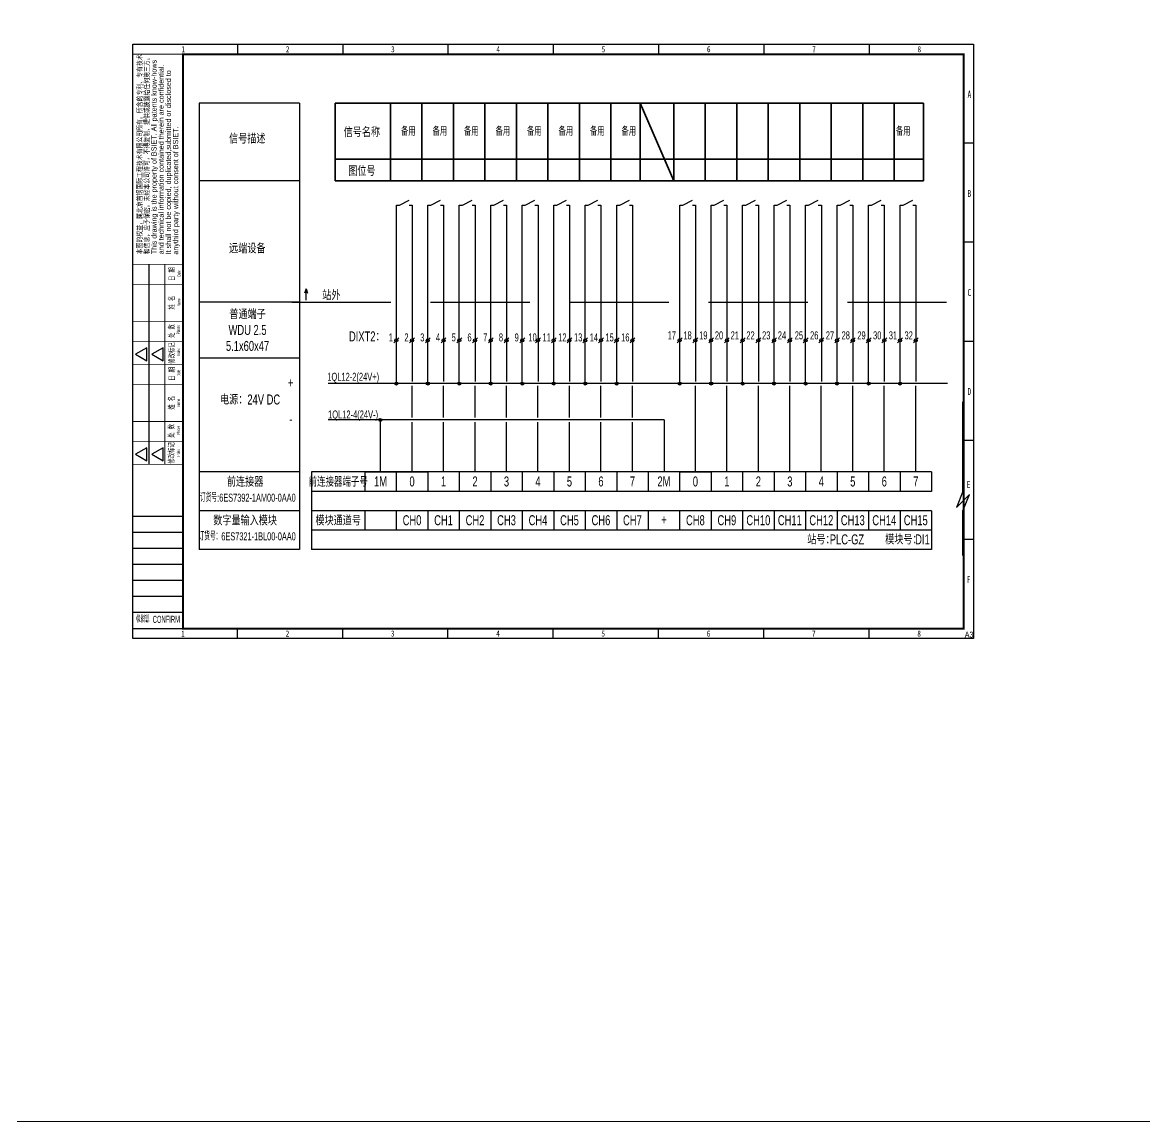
# Model space of a CAD drawing. Header units: millimetres. Extents: x 6333 to 49538, y -3842 to 24603.
# Drawn here: x 7608 to 8168, y -3842 to -3293 of the extents above; entities that cross this region are included whole.
import ezdxf
from ezdxf.enums import TextEntityAlignment as Align

# ---------------------------------------------------------------- set-up
doc = ezdxf.new("R2010")
doc.units = ezdxf.units.MM
doc.linetypes.add('DASHED', pattern=[0.75, 0.5, -0.25])
doc.linetypes.add('DGN Style 3', pattern=[69.413982, 49.581416, -19.832566])
for name, color, linetype, lineweight in [('000自动化文字', 7, 'Continuous', 25), ('000自动化暂时锁定', 7, 'Continuous', 35), ('图框', 7, 'Continuous', 13)]:
    doc.layers.add(name, color=color, linetype=linetype, lineweight=lineweight)
doc.layers.add('TK', color=7, linetype='Continuous')
doc.layers.add('模板-签名-公用', color=3, linetype='Continuous')
doc.styles.add('A字-H5', font='BSDI_XW.shx', dxfattribs={"width": 0.7, "height": 5, "bigfont": 'BSDI_HZ.shx'})
doc.styles.add('LZ-Roman', font='bsdi_xw.shx')
doc.styles.add('Style-Times New Roman', font='bsdi_xw.shx', dxfattribs={"bigfont": '@bsdi_hz.shx'})
doc.styles.add('Style-仿宋_GB2312', font='')
doc.styles.add('宋体', font='bsdi_xw.shx', dxfattribs={"width": 0.7, "height": 2.5, "bigfont": '@bsdi_hz.shx'})
doc.styles.add('宋体_1', font='bsdi_xw.shx', dxfattribs={"width": 0.7, "height": 2.386364, "bigfont": '@bsdi_hz.shx'})
doc.styles.add('首钢设计院H3.5', font='BSDI_XW.shx', dxfattribs={"width": 0.714286, "height": 3.5, "bigfont": 'BSDI_HZ.shx'})
doc.styles.add('首钢设计院H4', font='BSDI_XW.shx', dxfattribs={"width": 0.7, "height": 4, "bigfont": 'BSDI_HZ.shx'})
doc.styles.add('首钢设计院H5', font='BSDI_XW.shx', dxfattribs={"width": 0.7, "bigfont": 'BSDI_HZ.shx'})
doc.styles.get('Style-仿宋_GB2312').set_extended_font_data('仿宋_GB2312')

# ---------------------------------------------------------------- blocks, each defined once
blk = doc.blocks.new('BSIET_通用图框_A3_1')
at = {"const_width": 0.5}
blk.add_lwpolyline([(-404, 187), (-404, 87)], dxfattribs=at)
at = {"layer": '图框', "color": 7, "linetype": 'Continuous', "lineweight": 20}
blk.add_line((-420, 292), (-395, 292), dxfattribs=at)
blk.add_line((-420, 292), (-395, 292), dxfattribs=at)
blk.add_line((-420, 292), (-395, 292), dxfattribs=at)
blk.add_line((-420, 292), (-395, 292), dxfattribs=at)
at = {"layer": '图框', "color": 7, "linetype": 'Continuous', "lineweight": 25}
for p, q in [((-367.8, 297), (-367.8, 292)), ((-315.2, 297), (-315.2, 292)), ((-262.6, 297), (-262.6, 292)), ((-210, 297), (-210, 292)), ((-157.4, 297), (-157.4, 292)), ((-104.8, 297), (-104.8, 292)), ((-52.2, 297), (-52.2, 292)), ((0, 247.5), (-5, 247.5)), ((0, 198), (-5, 198)), ((-412, 187), (-412, 87)), ((0, 148.5), (-5, 148.5)), ((-413.03, 145.32), (-418.65, 142.07)), ((-418.65, 142.07), (-413.03, 138.82)), ((-413.03, 138.82), (-413.03, 145.32)), ((-404.96, 145.32), (-410.58, 142.07)), ((-410.58, 142.07), (-404.96, 138.82)), ((-404.96, 138.82), (-404.96, 145.32)), ((-413.03, 95.32), (-418.65, 92.07)), ((-413.03, 88.82), (-413.03, 95.32)), ((-404.96, 95.32), (-410.58, 92.07)), ((-404.96, 88.82), (-404.96, 95.32)), ((0, 99), (-5, 99)), ((-418.65, 92.07), (-413.03, 88.82)), ((-410.58, 92.07), (-404.96, 88.82)), ((0, 49.5), (-5, 49.5)), ((-367.8, 0), (-367.8, 5)), ((-315.2, 0), (-315.2, 5)), ((-262.6, 0), (-262.6, 5)), ((-210, 0), (-210, 5)), ((-157.4, 0), (-157.4, 5)), ((-104.8, 0), (-104.8, 5)), ((-52.2, 0), (-52.2, 5))]:
    blk.add_line(p, q, dxfattribs=at)
at = {"layer": '图框', "color": 7, "lineweight": 25}
for p, q in [((-420.12, 61.21), (-395.12, 61.21)), ((-420, 61.21), (-395, 61.21)), ((-420, 61.21), (-395, 61.21)), ((-420, 61.21), (-395, 61.21)), ((-420.02, 53.21), (-395.02, 53.21)), ((-420.02, 53.21), (-395.02, 53.21)), ((-420.02, 53.21), (-395.02, 53.21)), ((-420, 53.21), (-395, 53.21)), ((-420, 45.21), (-395, 45.21)), ((-420, 37.21), (-395, 37.21)), ((-420, 29.21), (-395, 29.21)), ((-420, 21.21), (-395, 21.21)), ((-420, 13.21), (-395, 13.21)), ((-420, 5), (-395, 5))]:
    blk.add_line(p, q, dxfattribs=at)
at = {"layer": '图框', "lineweight": 25}
blk.add_lwpolyline([(-420, 297), (0, 297), (0, 0), (-420, 0)], close=True, dxfattribs=at)
at = {"layer": '图框', "const_width": 1}
blk.add_lwpolyline([(-395, 292), (-5, 292), (-5, 5), (-395, 5)], close=True, dxfattribs=at)
at = {"layer": '图框', "const_width": 0.35}
for points in [[(-420, 187), (-395, 187)], [(-420, 177), (-395, 177)], [(-420, 158.45), (-395, 158.45)], [(-420, 148.35), (-395, 148.35)], [(-420, 137), (-395, 137)], [(-420, 127), (-395, 127)], [(-420, 108.45), (-395, 108.45)], [(-420, 98.35), (-395, 98.35)], [(-420, 87), (-395, 87)]]:
    blk.add_lwpolyline(points, dxfattribs=at)
at = {"layer": 'TK', "style": '宋体_1', "width": 0.7, "flags": 3}
for tag, p in [('LZCO_NGZBS-W50-H30-D10_T7', (-43.87, 279.75)), ('LZCO_NJN-W50-H30-D10_T7', (-42.73, 248.65))]:
    blk.add_attdef(tag, text='', height=3, dxfattribs=at).set_placement(p, align=Align.MIDDLE_CENTER)
at = {"layer": 'TK', "lineweight": 25, "style": '宋体', "width": 0.7, "flags": 3}
for tag, p in [('LZHQ_N会签6_T6_H6', (-407.25, 57.08)), ('LZHQ_N会签5_T6_H6', (-407.25, 49.08)), ('LZHQ_N会签4_T6_H6', (-407.25, 41.08)), ('LZHQ_N会签3_T6_H6', (-407.25, 33.08)), ('LZHQ_N会签2_T6_H6', (-407.25, 25.08)), ('LZHQ_N会签1_T6_H6', (-407.25, 17.08))]:
    blk.add_attdef(tag, text='', height=2.5, dxfattribs=at).set_placement(p, align=Align.MIDDLE)
at = {"layer": '图框', "color": 7, "linetype": 'Continuous', "lineweight": 25}
for s, height, style, width, p in [('1', 3, 'Style-仿宋_GB2312', 0.733334, (-394.89, 294.49)), ('2', 3, 'Style-仿宋_GB2312', 0.733334, (-342.7, 294.49)), ('3', 3, 'Style-仿宋_GB2312', 0.733334, (-290.1, 294.49)), ('4', 3, 'Style-仿宋_GB2312', 0.733334, (-237.5, 294.49)), ('5', 3, 'Style-仿宋_GB2312', 0.733334, (-184.9, 294.49)), ('6', 3, 'Style-仿宋_GB2312', 0.733334, (-132.3, 294.49)), ('7', 3, 'Style-仿宋_GB2312', 0.733334, (-79.7, 294.49)), ('8', 3, 'Style-仿宋_GB2312', 0.733334, (-27.1, 294.49)), ('A', 3.5, 'Style-仿宋_GB2312', 0.628572, (-2.07, 271.95)), ('B', 3.5, 'Style-仿宋_GB2312', 0.628572, (-2.07, 222.45)), ('C', 3.5, 'Style-仿宋_GB2312', 0.628572, (-2.07, 172.95)), ('D', 3.5, 'Style-仿宋_GB2312', 0.628572, (-2.07, 123.45)), ('E', 3.5, 'Style-仿宋_GB2312', 0.628572, (-2.43, 76.97)), ('F', 3.5, 'Style-仿宋_GB2312', 0.628572, (-2.43, 29.56)), ('1', 3, 'Style-仿宋_GB2312', 0.733334, (-395, 2.5)), ('2', 3, 'Style-仿宋_GB2312', 0.733334, (-342.8, 2.5)), ('3', 3, 'Style-仿宋_GB2312', 0.733334, (-290.2, 2.5)), ('4', 3, 'Style-仿宋_GB2312', 0.733334, (-237.6, 2.5)), ('5', 3, 'Style-仿宋_GB2312', 0.733334, (-185, 2.5)), ('6', 3, 'Style-仿宋_GB2312', 0.733334, (-132.4, 2.5)), ('7', 3, 'Style-仿宋_GB2312', 0.733334, (-79.8, 2.5)), ('8', 3, 'Style-仿宋_GB2312', 0.733334, (-27.2, 2.5)), ('A3', 3, 'Style-Times New Roman', 0.7, (-2.23, 1.95))]:
    blk.add_text(s, height=height, dxfattribs=dict(at, style=style, width=width)).set_placement(p, align=Align.MIDDLE_CENTER)
at = {"layer": '图框', "color": 7, "linetype": 'Continuous', "lineweight": 20, "style": 'Style-仿宋_GB2312', "width": 0.807692}
blk.add_text('本图的权益，属北京首钢国际工程技术有限公司所有。所含的专利、专有技术', height=2.6, rotation=90, dxfattribs=at).set_placement((-418, 192), align=Align.TOP_LEFT)
at = {"layer": '图框', "color": 7, "linetype": 'Continuous'}
for s, height, style, width, p in [('和信息，应予保密。未经本公司许可，不得复制、提供或披露给任何第三方。', 2.6, 'Style-仿宋_GB2312', 0.807692, (-411.8, 192)), ('Name', 1.6, 'Style-Times New Roman', 0.55, (-396.29, 165.99)), ('Places', 1.6, 'Style-Times New Roman', 0.55, (-396.54, 152.12)), ('Index', 1.6, 'Style-Times New Roman', 0.55, (-396.43, 141.36)), ('Name', 1.6, 'Style-Times New Roman', 0.55, (-396.44, 115.88)), ('Places', 1.6, 'Style-Times New Roman', 0.55, (-396.43, 101.92)), ('Index', 1.6, 'Style-Times New Roman', 0.55, (-396.46, 90.97))]:
    blk.add_text(s, height=height, rotation=90, dxfattribs=dict(at, style=style, width=width)).set_placement(p)
at = {"layer": '图框', "color": 7, "linetype": 'Continuous', "lineweight": 20, "style": 'LZ-Roman'}
for s, p in [('This drawing is the property of BSIET. All patents know-hows', (-410.8, 192)), ('and technical information contained therein are confidential.', (-407.2, 192)), ('It shall not be copied, duplicated,submitted or disclosed to ', (-403.6, 192))]:
    blk.add_text(s, height=2.6, rotation=90, dxfattribs=at).set_placement(p, align=Align.TOP_LEFT)
at = {"layer": '图框', "color": 7, "linetype": 'Continuous', "style": 'LZ-Roman'}
blk.add_text('anythird party without consent of BSIET.', height=2.6, rotation=90, dxfattribs=at).set_placement((-397.4, 191.84))
at = {"layer": '图框', "color": 7, "linetype": 'Continuous', "lineweight": 20, "style": 'Style-仿宋_GB2312', "width": 0.678571}
for s, p in [('日 期', (-399.21, 178.68)), ('姓 名', (-399.32, 164.4)), ('处 数', (-399.32, 150.23)), ('修改标记', (-399.21, 137.34)), ('日 期', (-399.21, 128.79)), ('姓 名', (-399.38, 114.34)), ('处 数', (-399.49, 100.34)), ('修改标记', (-399.49, 87.45))]:
    blk.add_text(s, height=2.8, rotation=90, dxfattribs=at).set_placement(p)
at = {"layer": '图框', "color": 7, "linetype": 'Continuous', "lineweight": 25, "style": 'Style-Times New Roman', "width": 0.55}
for p in [(-396.24, 180.85), (-396.4, 131.18)]:
    blk.add_text('Date', height=1.6, rotation=90, dxfattribs=at).set_placement(p)
at = {"layer": '图框', "color": 7, "lineweight": 25, "style": 'Style-Times New Roman', "width": 0.5}
blk.add_text('会签栏  CONFIRM', height=3.5, dxfattribs=at).set_placement((-418.59, 7.85))
at = {"layer": '模板-签名-公用', "style": '宋体', "width": 0.7}
blk.add_attdef('LZTQINS', text='', height=2, dxfattribs=at).set_placement((-5, 5), align=Align.MIDDLE)
at = {"layer": '模板-签名-公用', "style": '宋体', "width": 0.7, "flags": 3}
blk.add_attdef('LZFRAME', (-40.91, 2.06), '', height=3, dxfattribs=at)

msp = doc.modelspace()

# ---------------------------------------------------------------- hatches: boundary and pattern name
at = {"layer": '000自动化文字', "linetype": 'Continuous', "ltscale": 0.01, "true_color": 0xed1f24}
for points in [[(7793.67, -3473.42, -1), (7795.2, -3473.42, -1)], [(7809.4, -3473.42, -1), (7810.93, -3473.42, -1)], [(7825.13, -3473.42, -1), (7826.66, -3473.42, -1)], [(7840.86, -3473.42, -1), (7842.39, -3473.42, -1)], [(7856.59, -3473.42, -1), (7858.12, -3473.42, -1)], [(7872.32, -3473.42, -1), (7873.85, -3473.42, -1)], [(7888.05, -3473.42, -1), (7889.58, -3473.42, -1)], [(7903.78, -3473.42, -1), (7905.31, -3473.42, -1)]]:
    msp.add_hatch(color=240, dxfattribs=at).paths.add_polyline_path(points)
at = {"layer": '000自动化文字', "linetype": 'Continuous', "ltscale": 0.01}
for color, points in [(1, [(7935.24, -3473.42, -1), (7936.77, -3473.42, -1)]), (1, [(7950.97, -3473.42, -1), (7952.5, -3473.42, -1)]), (1, [(7966.7, -3473.42, -1), (7968.23, -3473.42, -1)]), (1, [(7982.43, -3473.42, -1), (7983.96, -3473.42, -1)]), (1, [(7998.16, -3473.42, -1), (7999.69, -3473.42, -1)]), (1, [(8013.89, -3473.42, -1), (8015.42, -3473.42, -1)]), (1, [(8029.62, -3473.42, -1), (8031.15, -3473.42, -1)]), (1, [(8045.35, -3473.42, -1), (8046.88, -3473.42, -1)]), (4, [(7785.67, -3491.57, -1), (7787.19, -3491.57, -1)])]:
    msp.add_hatch(color=color, dxfattribs=at).paths.add_polyline_path(points)

# ---------------------------------------------------------------- linework, layer by layer
at = {"lineweight": 9}
msp.add_lwpolyline([(6332.92, -2079.55), (9443.74, -2079.55), (9443.74, -3842.22), (6332.92, -3842.22)], close=True, dxfattribs=at)
at = {"layer": '000自动化文字', "linetype": 'Continuous', "ltscale": 0.01}
for p, q in [((7695.88, -3333.34), (7695.88, -3414.27)), ((7746.08, -3333.34), (7746.08, -3414.27)), ((7794.44, -3414.27), (7794.44, -3384.24)), ((7794.44, -3384.24), (7795.95, -3384.24)), ((7795.95, -3384.24), (7800.79, -3381.82)), ((7800.79, -3384.24), (7802.3, -3384.24)), ((7802.3, -3384.24), (7802.3, -3414.27)), ((7810.17, -3384.24), (7811.68, -3384.24)), ((7810.17, -3414.27), (7810.17, -3384.24)), ((7811.68, -3384.24), (7816.52, -3381.82)), ((7816.52, -3384.24), (7818.03, -3384.24)), ((7818.03, -3384.24), (7818.03, -3414.27)), ((7825.9, -3384.24), (7827.41, -3384.24)), ((7825.9, -3414.27), (7825.9, -3384.24)), ((7827.41, -3384.24), (7832.25, -3381.82)), ((7832.25, -3384.24), (7833.76, -3384.24)), ((7833.76, -3384.24), (7833.76, -3414.27)), ((7841.63, -3384.24), (7843.14, -3384.24)), ((7841.63, -3414.27), (7841.63, -3384.24)), ((7843.14, -3384.24), (7847.98, -3381.82)), ((7847.98, -3384.24), (7849.49, -3384.24)), ((7849.49, -3384.24), (7849.49, -3414.27)), ((7857.36, -3384.24), (7858.87, -3384.24)), ((7857.36, -3414.27), (7857.36, -3384.24)), ((7858.87, -3384.24), (7863.71, -3381.82)), ((7863.71, -3384.24), (7865.22, -3384.24)), ((7865.22, -3384.24), (7865.22, -3414.27)), ((7873.09, -3384.24), (7874.6, -3384.24)), ((7873.09, -3414.27), (7873.09, -3384.24)), ((7874.6, -3384.24), (7879.44, -3381.82)), ((7879.44, -3384.24), (7880.95, -3384.24)), ((7880.95, -3384.24), (7880.95, -3414.27)), ((7888.82, -3384.24), (7890.33, -3384.24)), ((7888.82, -3414.27), (7888.82, -3384.24)), ((7890.33, -3384.24), (7895.17, -3381.82)), ((7895.17, -3384.24), (7896.68, -3384.24)), ((7896.68, -3384.24), (7896.68, -3414.27)), ((7904.55, -3384.24), (7906.06, -3384.24)), ((7904.55, -3414.27), (7904.55, -3384.24)), ((7906.06, -3384.24), (7910.9, -3381.82)), ((7910.9, -3384.24), (7912.41, -3384.24)), ((7912.41, -3384.24), (7912.41, -3414.27)), ((7936.01, -3384.24), (7937.52, -3384.24)), ((7936.01, -3414.27), (7936.01, -3384.24)), ((7937.52, -3384.24), (7942.36, -3381.82)), ((7942.36, -3384.24), (7943.87, -3384.24)), ((7943.87, -3384.24), (7943.87, -3414.27)), ((7951.74, -3384.24), (7953.25, -3384.24)), ((7951.74, -3414.27), (7951.74, -3384.24)), ((7953.25, -3384.24), (7958.09, -3381.82)), ((7958.09, -3384.24), (7959.6, -3384.24)), ((7959.6, -3384.24), (7959.6, -3414.27)), ((7967.47, -3384.24), (7968.98, -3384.24)), ((7967.47, -3414.27), (7967.47, -3384.24)), ((7968.98, -3384.24), (7973.82, -3381.82)), ((7973.82, -3384.24), (7975.33, -3384.24)), ((7975.33, -3384.24), (7975.33, -3414.27)), ((7983.2, -3384.24), (7984.71, -3384.24)), ((7983.2, -3414.27), (7983.2, -3384.24)), ((7984.71, -3384.24), (7989.55, -3381.82)), ((7989.55, -3384.24), (7991.06, -3384.24)), ((7991.06, -3384.24), (7991.06, -3414.27)), ((7998.93, -3384.24), (8000.44, -3384.24)), ((7998.93, -3414.27), (7998.93, -3384.24)), ((8000.44, -3384.24), (8005.28, -3381.82)), ((8005.28, -3384.24), (8006.79, -3384.24)), ((8006.79, -3384.24), (8006.79, -3414.27)), ((8014.66, -3384.24), (8016.17, -3384.24)), ((8014.66, -3414.27), (8014.66, -3384.24)), ((8016.17, -3384.24), (8021.01, -3381.82)), ((8021.01, -3384.24), (8022.52, -3384.24)), ((8022.52, -3384.24), (8022.52, -3414.27)), ((8030.39, -3384.24), (8031.9, -3384.24)), ((8030.39, -3414.27), (8030.39, -3384.24)), ((8031.9, -3384.24), (8036.74, -3381.82)), ((8036.74, -3384.24), (8038.25, -3384.24)), ((8038.25, -3384.24), (8038.25, -3414.27)), ((8046.12, -3384.24), (8047.63, -3384.24)), ((8046.12, -3414.27), (8046.12, -3384.24)), ((8047.63, -3384.24), (8052.47, -3381.82)), ((8052.47, -3384.24), (8053.98, -3384.24)), ((8053.98, -3384.24), (8053.98, -3414.27)), ((7695.88, -3414.27), (7695.88, -3531.72)), ((7746.08, -3414.27), (7746.07, -3556.33)), ((7794.44, -3473.42), (7794.44, -3414.27)), ((7802.3, -3414.27), (7802.3, -3472.32)), ((7810.17, -3473.42), (7810.17, -3414.27)), ((7818.03, -3414.27), (7818.03, -3472.32)), ((7825.9, -3473.42), (7825.9, -3414.27)), ((7833.76, -3414.27), (7833.76, -3472.32)), ((7841.63, -3473.42), (7841.63, -3414.27)), ((7849.49, -3414.27), (7849.49, -3472.32)), ((7857.36, -3473.42), (7857.36, -3414.27)), ((7865.22, -3414.27), (7865.22, -3472.32)), ((7873.09, -3473.42), (7873.09, -3414.27)), ((7880.95, -3414.27), (7880.95, -3472.32)), ((7888.82, -3473.42), (7888.82, -3414.27)), ((7896.68, -3414.27), (7896.68, -3472.32)), ((7904.55, -3473.42), (7904.55, -3414.27)), ((7912.41, -3414.27), (7912.41, -3472.32)), ((7936.01, -3473.42), (7936.01, -3414.27)), ((7943.87, -3414.27), (7943.87, -3472.32)), ((7951.74, -3473.42), (7951.74, -3414.27)), ((7959.6, -3414.27), (7959.6, -3472.32)), ((7967.47, -3473.42), (7967.47, -3414.27)), ((7975.33, -3414.27), (7975.33, -3472.32)), ((7983.2, -3473.42), (7983.2, -3414.27)), ((7991.06, -3414.27), (7991.06, -3472.32)), ((7998.93, -3473.42), (7998.93, -3414.27)), ((8006.79, -3414.27), (8006.79, -3472.32)), ((8014.66, -3473.42), (8014.66, -3414.27)), ((8022.52, -3414.27), (8022.52, -3472.32)), ((8030.39, -3473.42), (8030.39, -3414.27)), ((8038.25, -3414.27), (8038.25, -3472.32)), ((8046.12, -3473.42), (8046.12, -3414.27)), ((8053.98, -3414.27), (8053.98, -3472.32)), ((7857.36, -3473.42), (7857.36, -3438.55)), ((7865.22, -3438.55), (7865.22, -3472.32)), ((7695.88, -3470.72), (7695.88, -3517.61)), ((7802.29, -3490.36), (7802.29, -3474.63)), ((7818.02, -3490.36), (7818.02, -3474.63)), ((7833.75, -3490.36), (7833.75, -3474.63)), ((7849.48, -3490.36), (7849.48, -3474.63)), ((7865.21, -3490.36), (7865.21, -3474.63)), ((7880.94, -3490.36), (7880.94, -3474.63)), ((7896.67, -3490.36), (7896.67, -3474.63)), ((7912.4, -3490.36), (7912.4, -3474.63)), ((7943.86, -3517.61), (7943.86, -3474.63)), ((7959.59, -3517.61), (7959.59, -3474.63)), ((7975.32, -3517.61), (7975.32, -3474.63)), ((7991.05, -3517.61), (7991.05, -3474.63)), ((8006.78, -3517.61), (8006.78, -3474.63)), ((8022.51, -3517.61), (8022.51, -3474.63)), ((8038.24, -3517.61), (8038.24, -3474.63)), ((8053.97, -3517.61), (8053.97, -3474.63)), ((7746.08, -3484.72), (7746.08, -3517.61)), ((7802.29, -3517.61), (7802.29, -3492.78)), ((7818.02, -3517.61), (7818.02, -3492.78)), ((7833.75, -3517.61), (7833.75, -3492.78)), ((7849.48, -3517.61), (7849.48, -3492.78)), ((7865.21, -3517.61), (7865.21, -3492.78)), ((7880.94, -3517.61), (7880.94, -3492.78)), ((7896.67, -3517.61), (7896.67, -3492.78)), ((7912.4, -3517.61), (7912.4, -3492.78)), ((7752.07, -3517.61), (7752.07, -3556.33)), ((7778.69, -3517.61), (7810.15, -3517.61)), ((7778.69, -3517.61), (7778.69, -3527.29)), ((7794.42, -3517.61), (7794.42, -3527.29)), ((7810.15, -3517.61), (7810.15, -3527.29)), ((7825.88, -3517.61), (7825.88, -3527.29)), ((7841.61, -3517.61), (7841.61, -3527.29)), ((7857.34, -3517.61), (7857.34, -3527.29)), ((7873.07, -3517.61), (7873.07, -3527.29)), ((7888.8, -3517.61), (7888.8, -3527.29)), ((7904.53, -3517.61), (7904.53, -3527.29)), ((7920.26, -3517.61), (7920.26, -3527.29)), ((7935.99, -3517.61), (7935.99, -3527.29)), ((7935.99, -3517.61), (7951.72, -3517.61)), ((7951.72, -3517.61), (7951.72, -3527.29)), ((7967.45, -3517.61), (7967.45, -3527.29)), ((7983.18, -3517.61), (7983.18, -3527.29)), ((7998.91, -3517.61), (7998.91, -3527.29)), ((8014.64, -3517.61), (8014.64, -3527.29)), ((8030.37, -3517.61), (8030.37, -3527.29)), ((8046.1, -3517.61), (8046.1, -3527.29)), ((8061.83, -3517.61), (8061.83, -3527.29)), ((8077.56, -3517.61), (8077.56, -3527.29)), ((7695.88, -3521.13), (7695.88, -3556.33)), ((8077.56, -3527.29), (8074.33, -3535.35)), ((8074.33, -3535.35), (8080.79, -3528.9)), ((8077.56, -3536.97), (8080.79, -3528.9)), ((7778.69, -3536.97), (7778.69, -3546.65)), ((7794.42, -3536.97), (7794.42, -3546.65)), ((7810.15, -3536.97), (7810.15, -3546.65)), ((7825.88, -3536.97), (7825.88, -3546.65)), ((7841.61, -3536.97), (7841.61, -3546.65)), ((7857.34, -3536.97), (7857.34, -3546.65)), ((7873.07, -3536.97), (7873.07, -3546.65)), ((7888.8, -3536.97), (7888.8, -3546.65)), ((7904.53, -3536.97), (7904.53, -3546.65)), ((7920.26, -3536.97), (7920.26, -3546.65)), ((7935.99, -3536.97), (7935.99, -3546.65)), ((7951.72, -3536.97), (7951.72, -3546.65)), ((7967.45, -3536.97), (7967.45, -3546.65)), ((7983.18, -3536.97), (7983.18, -3546.65)), ((7998.91, -3536.97), (7998.91, -3546.65)), ((8014.64, -3536.97), (8014.64, -3546.65)), ((8030.37, -3536.97), (8030.37, -3546.65)), ((8046.1, -3536.97), (8046.1, -3546.65)), ((8061.83, -3536.97), (8061.83, -3556.33)), ((8077.56, -3536.97), (8077.56, -3546.65)), ((8061.83, -3546.65), (7752.07, -3546.65))]:
    msp.add_line(p, q, dxfattribs=at)
at = {"layer": '000自动化文字'}
for p, q in [((7746.08, -3333.34), (7695.9, -3333.34)), ((7746.08, -3372.07), (7695.9, -3372.07)), ((7749.3, -3426.12), (7748.6, -3428.22)), ((7749.3, -3426.12), (7750, -3428.22)), ((7749.3, -3431.72), (7749.3, -3426.12)), ((7746.19, -3432.72), (7696, -3432.72)), ((7793.23, -3453.05), (7795.65, -3450.63)), ((7801.09, -3453.05), (7803.51, -3450.63)), ((7808.96, -3453.05), (7811.38, -3450.63)), ((7816.82, -3453.05), (7819.24, -3450.63)), ((7824.69, -3453.05), (7827.11, -3450.63)), ((7832.55, -3453.05), (7834.97, -3450.63)), ((7840.42, -3453.05), (7842.84, -3450.63)), ((7848.28, -3453.05), (7850.7, -3450.63)), ((7856.15, -3453.05), (7858.57, -3450.63)), ((7864.01, -3453.05), (7866.43, -3450.63)), ((7871.88, -3453.05), (7874.3, -3450.63)), ((7879.74, -3453.05), (7882.16, -3450.63)), ((7887.61, -3453.05), (7890.03, -3450.63)), ((7895.47, -3453.05), (7897.89, -3450.63)), ((7903.34, -3453.05), (7905.76, -3450.63)), ((7911.2, -3453.05), (7913.62, -3450.63)), ((7934.8, -3453.05), (7937.22, -3450.63)), ((7942.66, -3453.05), (7945.08, -3450.63)), ((7950.53, -3453.05), (7952.95, -3450.63)), ((7958.39, -3453.05), (7960.81, -3450.63)), ((7966.26, -3453.05), (7968.68, -3450.63)), ((7974.12, -3453.05), (7976.54, -3450.63)), ((7981.99, -3453.05), (7984.41, -3450.63)), ((7989.85, -3453.05), (7992.27, -3450.63)), ((7997.72, -3453.05), (8000.14, -3450.63)), ((8005.58, -3453.05), (8008, -3450.63)), ((8013.45, -3453.05), (8015.87, -3450.63)), ((8021.31, -3453.05), (8023.73, -3450.63)), ((8029.18, -3453.05), (8031.6, -3450.63)), ((8037.04, -3453.05), (8039.46, -3450.63)), ((8044.91, -3453.05), (8047.33, -3450.63)), ((8052.77, -3453.05), (8055.19, -3450.63)), ((7746.08, -3460.72), (7695.88, -3460.72)), ((8077.56, -3527.29), (8077.56, -3482.49)), ((7746.07, -3517.61), (7695.88, -3517.61)), ((8061.83, -3517.61), (7752.07, -3517.61)), ((8061.83, -3527.29), (7752.07, -3527.29)), ((7746.07, -3536.97), (7695.88, -3536.97)), ((8061.83, -3536.97), (7752.07, -3536.97)), ((8077.56, -3559.3), (8077.56, -3536.97)), ((7746.07, -3556.33), (7695.88, -3556.33)), ((8061.83, -3556.33), (7752.07, -3556.33))]:
    msp.add_line(p, q, dxfattribs=at)
at = {"layer": '000自动化文字', "linetype": 'DGN Style 3'}
msp.add_line((7742.16, -3432.72), (8069.86, -3432.72), dxfattribs=at)
at = {"layer": '000自动化文字', "color": 240, "linetype": 'Continuous', "ltscale": 0.01, "true_color": 0xed1f24}
for p, q in [((7793, -3473.42), (7760.33, -3473.42)), ((8069.86, -3473.42), (7793, -3473.42))]:
    msp.add_line(p, q, dxfattribs=at)
at = {"layer": '000自动化文字', "color": 4, "linetype": 'Continuous', "ltscale": 0.01}
for p, q in [((7794.44, -3491.57), (7760.33, -3491.57)), ((7793.06, -3491.57), (7760.33, -3491.57)), ((7786.43, -3491.57), (7786.43, -3517.61)), ((7928.29, -3491.57), (7794.44, -3491.57))]:
    msp.add_line(p, q, dxfattribs=at)
at = {"layer": '000自动化文字', "color": 4}
msp.add_line((7928.29, -3491.57), (7928.29, -3517.61), dxfattribs=at)
at = {"layer": '000自动化文字'}
for centre in [(7794.42, -3451.85), (7802.29, -3451.85), (7810.15, -3451.85), (7818.02, -3451.85), (7825.88, -3451.85), (7833.75, -3451.85), (7841.61, -3451.85), (7849.48, -3451.85), (7857.34, -3451.85), (7865.21, -3451.85), (7873.07, -3451.85), (7880.94, -3451.85), (7888.8, -3451.85), (7896.67, -3451.85), (7904.53, -3451.85), (7912.4, -3451.85), (7935.99, -3451.85), (7943.86, -3451.85), (7951.72, -3451.85), (7959.59, -3451.85), (7967.45, -3451.85), (7975.32, -3451.85), (7983.18, -3451.85), (7991.05, -3451.85), (7998.91, -3451.85), (8006.78, -3451.85), (8014.64, -3451.85), (8022.51, -3451.85), (8030.37, -3451.85), (8038.24, -3451.85), (8046.1, -3451.85), (8053.97, -3451.85)]:
    msp.add_circle(centre, 0.763, dxfattribs=at)
at = {"layer": '000自动化文字', "color": 240, "true_color": 0xed1f24}
for centre in [(7794.44, -3473.42), (7810.17, -3473.42), (7825.9, -3473.42), (7841.63, -3473.42), (7857.36, -3473.42), (7873.09, -3473.42), (7888.82, -3473.42), (7904.55, -3473.42)]:
    msp.add_circle(centre, 0.763, dxfattribs=at)
at = {"layer": '000自动化文字', "color": 1}
for centre in [(7936.01, -3473.42), (7951.74, -3473.42), (7967.47, -3473.42), (7983.2, -3473.42), (7998.93, -3473.42), (8014.66, -3473.42), (8030.39, -3473.42), (8046.12, -3473.42)]:
    msp.add_circle(centre, 0.763, dxfattribs=at)
at = {"layer": '000自动化文字', "color": 4}
msp.add_circle((7786.43, -3491.57), 0.763, dxfattribs=at)
at = {"layer": '000自动化暂时锁定', "linetype": 'Continuous', "ltscale": 0.01}
for p, q in [((7763.88, -3333.35), (8057.91, -3333.35)), ((7763.88, -3372.07), (7763.88, -3333.35)), ((7791.5, -3333.35), (7791.5, -3372.07)), ((7791.5, -3372.07), (7791.5, -3333.35)), ((7807.23, -3372.07), (7807.23, -3333.35)), ((7822.96, -3372.07), (7822.96, -3333.35)), ((7838.69, -3372.07), (7838.69, -3333.35)), ((7854.42, -3372.07), (7854.42, -3333.35)), ((7870.15, -3372.07), (7870.15, -3333.35)), ((7885.88, -3372.07), (7885.88, -3333.35)), ((7901.61, -3372.07), (7901.61, -3333.35)), ((7916.34, -3372.07), (7916.34, -3333.35)), ((7916.34, -3372.07), (7916.34, -3333.35)), ((7916.34, -3372.07), (7916.34, -3333.35)), ((7933.07, -3333.35), (7933.07, -3372.07)), ((7933.07, -3372.07), (7933.07, -3333.35)), ((7948.8, -3372.07), (7948.8, -3333.35)), ((7964.53, -3372.07), (7964.53, -3333.35)), ((7980.26, -3372.07), (7980.26, -3333.35)), ((7995.99, -3372.07), (7995.99, -3333.35)), ((8011.72, -3372.07), (8011.72, -3333.35)), ((8027.45, -3372.07), (8027.45, -3333.35)), ((8043.18, -3372.07), (8043.18, -3333.35)), ((8057.91, -3372.07), (8057.91, -3333.35)), ((8057.91, -3372.07), (8057.91, -3333.35)), ((8057.91, -3372.07), (8057.91, -3333.35)), ((7763.88, -3361.3), (8057.91, -3361.3)), ((7763.88, -3372.07), (8057.91, -3372.07))]:
    msp.add_line(p, q, dxfattribs=at)
at = {"layer": '000自动化暂时锁定'}
msp.add_line((7916.34, -3333.35), (7933.07, -3372.07), dxfattribs=at)

# ---------------------------------------------------------------- block references
at = {"layer": '图框', "linetype": 'DASHED'}
msp.add_blockref('BSIET_通用图框_A3_1', (8082.83, -3600.84), dxfattribs=at)

# ---------------------------------------------------------------- texts
at = {"layer": '000自动化文字'}
for s, height, style, width, p in [('信号描述', 5, '首钢设计院H5', 0.7, (7719.98, -3351)), ('远端设备', 5, '首钢设计院H5', 0.7, (7719.97, -3405.84)), ('站外', 5, '首钢设计院H5', 0.7, (7761.99, -3429.22)), ('普通端子', 5, '首钢设计院H5', 0.7, (7720.09, -3438.72)), ('WDU 2.5', 5, '首钢设计院H5', 0.7, (7720.09, -3446.62)), ('5.1x60x47', 5, '首钢设计院H5', 0.7, (7720.09, -3454.62)), ('+', 5, '首钢设计院H4', 0.7, (7741.66, -3473.03)), ('电源：24V DC', 5, '首钢设计院H4', 0.7, (7721.37, -3481.39)), ('-', 5, '首钢设计院H4', 0.7, (7741.66, -3491.18)), ('前连接器', 5, '首钢设计院H5', 0.7, (7718.87, -3522.45)), ('前连接器端子号', 5, '首钢设计院H5', 0.65, (7765.38, -3522.45)), ('0', 5, '首钢设计院H5', 0.7, (7802.29, -3522.35)), ('1', 5, '首钢设计院H5', 0.7, (7818.02, -3522.35)), ('2', 5, '首钢设计院H5', 0.7, (7833.75, -3522.35)), ('3', 5, '首钢设计院H5', 0.7, (7849.48, -3522.35)), ('4', 5, '首钢设计院H5', 0.7, (7865.21, -3522.35)), ('5', 5, '首钢设计院H5', 0.7, (7880.94, -3522.35)), ('6', 5, '首钢设计院H5', 0.7, (7896.67, -3522.35)), ('7', 5, '首钢设计院H5', 0.7, (7912.4, -3522.35)), ('0', 5, '首钢设计院H5', 0.7, (7943.86, -3522.35)), ('1', 5, '首钢设计院H5', 0.7, (7959.59, -3522.35)), ('2', 5, '首钢设计院H5', 0.7, (7975.32, -3522.35)), ('3', 5, '首钢设计院H5', 0.7, (7991.05, -3522.35)), ('4', 5, '首钢设计院H5', 0.7, (8006.78, -3522.35)), ('5', 5, '首钢设计院H5', 0.7, (8022.51, -3522.35)), ('6', 5, '首钢设计院H5', 0.7, (8038.24, -3522.35)), ('7', 5, '首钢设计院H5', 0.7, (8053.97, -3522.35)), ('订货号:6ES7392-1AM00-0AA0', 4, '首钢设计院H5', 0.55, (7720.24, -3530.46)), ('数字量输入模块', 5, '首钢设计院H5', 0.7, (7718.87, -3541.81)), ('模块通道号', 5, '首钢设计院H5', 0.7, (7765.38, -3541.82)), ('CH0', 5, '首钢设计院H5', 0.7, (7802.29, -3541.71)), ('CH1', 5, '首钢设计院H5', 0.7, (7818.02, -3541.71)), ('CH2', 5, '首钢设计院H5', 0.7, (7833.75, -3541.71)), ('CH3', 5, '首钢设计院H5', 0.7, (7849.48, -3541.71)), ('CH4', 5, '首钢设计院H5', 0.7, (7865.21, -3541.71)), ('CH5', 5, '首钢设计院H5', 0.7, (7880.94, -3541.71)), ('CH6', 5, '首钢设计院H5', 0.7, (7896.67, -3541.71)), ('CH7', 5, '首钢设计院H5', 0.7, (7912.4, -3541.71)), ('+', 5, '首钢设计院H5', 0.7, (7928.13, -3541.42)), ('CH8', 5, '首钢设计院H5', 0.7, (7943.86, -3541.71)), ('CH9', 5, '首钢设计院H5', 0.7, (7959.59, -3541.71)), ('CH10', 5, '首钢设计院H5', 0.7, (7975.32, -3541.71)), ('CH11', 5, '首钢设计院H5', 0.7, (7991.05, -3541.71)), ('CH12', 5, '首钢设计院H5', 0.7, (8006.78, -3541.71)), ('CH13', 5, '首钢设计院H5', 0.7, (8022.51, -3541.71)), ('CH14', 5, '首钢设计院H5', 0.7, (8038.24, -3541.71)), ('CH15', 5, '首钢设计院H5', 0.7, (8053.97, -3541.71)), ('订货号：6ES7321-1BL00-0AA0', 4, '首钢设计院H5', 0.55, (7719.87, -3549.77))]:
    msp.add_text(s, height=height, dxfattribs=dict(at, style=style, width=width)).set_placement(p, align=Align.MIDDLE_CENTER)
at = {"layer": '000自动化文字', "color": 2, "style": '首钢设计院H3.5', "width": 0.7}
msp.add_text('DIXT2：', height=5, dxfattribs=at).set_placement((7770.76, -3452.36))
at = {"layer": '000自动化文字', "style": '首钢设计院H3.5', "width": 0.7}
for s, p in [('17', (7929.99, -3451.34)), ('18', (7937.85, -3451.34)), ('19', (7945.72, -3451.34)), ('20', (7953.58, -3451.34)), ('21', (7961.45, -3451.34)), ('22', (7969.31, -3451.34)), ('23', (7977.18, -3451.34)), ('24', (7985.04, -3451.34)), ('25', (7993.51, -3451.34)), ('26', (8001.16, -3451.34)), ('27', (8009.02, -3451.34)), ('28', (8016.89, -3451.34)), ('29', (8024.75, -3451.34)), ('30', (8032.62, -3451.34)), ('31', (8040.48, -3451.34)), ('32', (8048.35, -3451.34)), ('1', (7790.62, -3452.36)), ('2', (7798.48, -3452.36)), ('3', (7806.35, -3452.36)), ('4', (7814.21, -3452.36)), ('5', (7822.08, -3452.36)), ('6', (7829.94, -3452.36)), ('7', (7837.81, -3452.36)), ('8', (7845.67, -3452.36)), ('9', (7853.54, -3452.36)), ('10', (7860.4, -3452.36)), ('11', (7867.45, -3452.36)), ('12', (7875.32, -3452.36)), ('13', (7883.18, -3452.36)), ('14', (7891.05, -3452.36)), ('15', (7898.91, -3452.36)), ('16', (7906.78, -3452.36))]:
    msp.add_text(s, height=4, dxfattribs=at).set_placement(p)
at = {"layer": '000自动化文字', "color": 240, "true_color": 0xed1f24, "style": '首钢设计院H5', "width": 0.7}
msp.add_text('1QL12-2(24V+)', height=4, dxfattribs=at).set_placement((7759.92, -3472.03))
at = {"layer": '000自动化文字', "color": 4, "style": '首钢设计院H5', "width": 0.7}
msp.add_text('1QL12-4(24V-)', height=4, dxfattribs=at).set_placement((7760.33, -3490.88))
for s, p in [('1M', (7786.56, -3522.35)), ('2M', (7928.13, -3522.35))]:
    msp.add_text(s, height=5, dxfattribs=at).set_placement(p, align=Align.MIDDLE_CENTER)
at = {"layer": '000自动化文字', "style": '首钢设计院H5', "width": 0.7}
for s, p in [('站号：', (7999.76, -3555.3)), ('模块号：', (8038.69, -3555.3))]:
    msp.add_text(s, height=5, dxfattribs=at).set_placement(p, align=Align.BOTTOM_LEFT)
at = {"layer": '000自动化文字', "color": 2, "style": '首钢设计院H5', "width": 0.7}
for s, p in [('PLC-GZ', (8011.02, -3555.3)), ('DI1', (8053.66, -3555.3))]:
    msp.add_text(s, height=5, dxfattribs=at).set_placement(p, align=Align.BOTTOM_LEFT)
at = {"layer": '000自动化文字', "char_height": 4, "width": 14.8567, "attachment_point": 4, "line_spacing_factor": 0.75, "style": 'A字-H5'}
for insert in [(7796.81, -3347.58), (7812.54, -3347.58), (7828.27, -3347.58), (7844, -3347.58), (7859.73, -3347.58), (7875.46, -3347.58), (7891.19, -3347.58), (7906.92, -3347.58), (8044.06, -3347.58)]:
    msp.add_mtext('备用', dxfattribs=dict(at, insert=insert))
at = {"layer": '000自动化暂时锁定', "style": '首钢设计院H5', "width": 0.7}
for s, p in [('信号名称', (7777.19, -3347.78)), ('图位号', (7777.19, -3367.14))]:
    msp.add_text(s, height=5, dxfattribs=at).set_placement(p, align=Align.MIDDLE_CENTER)

doc.saveas('drawing.dxf')
